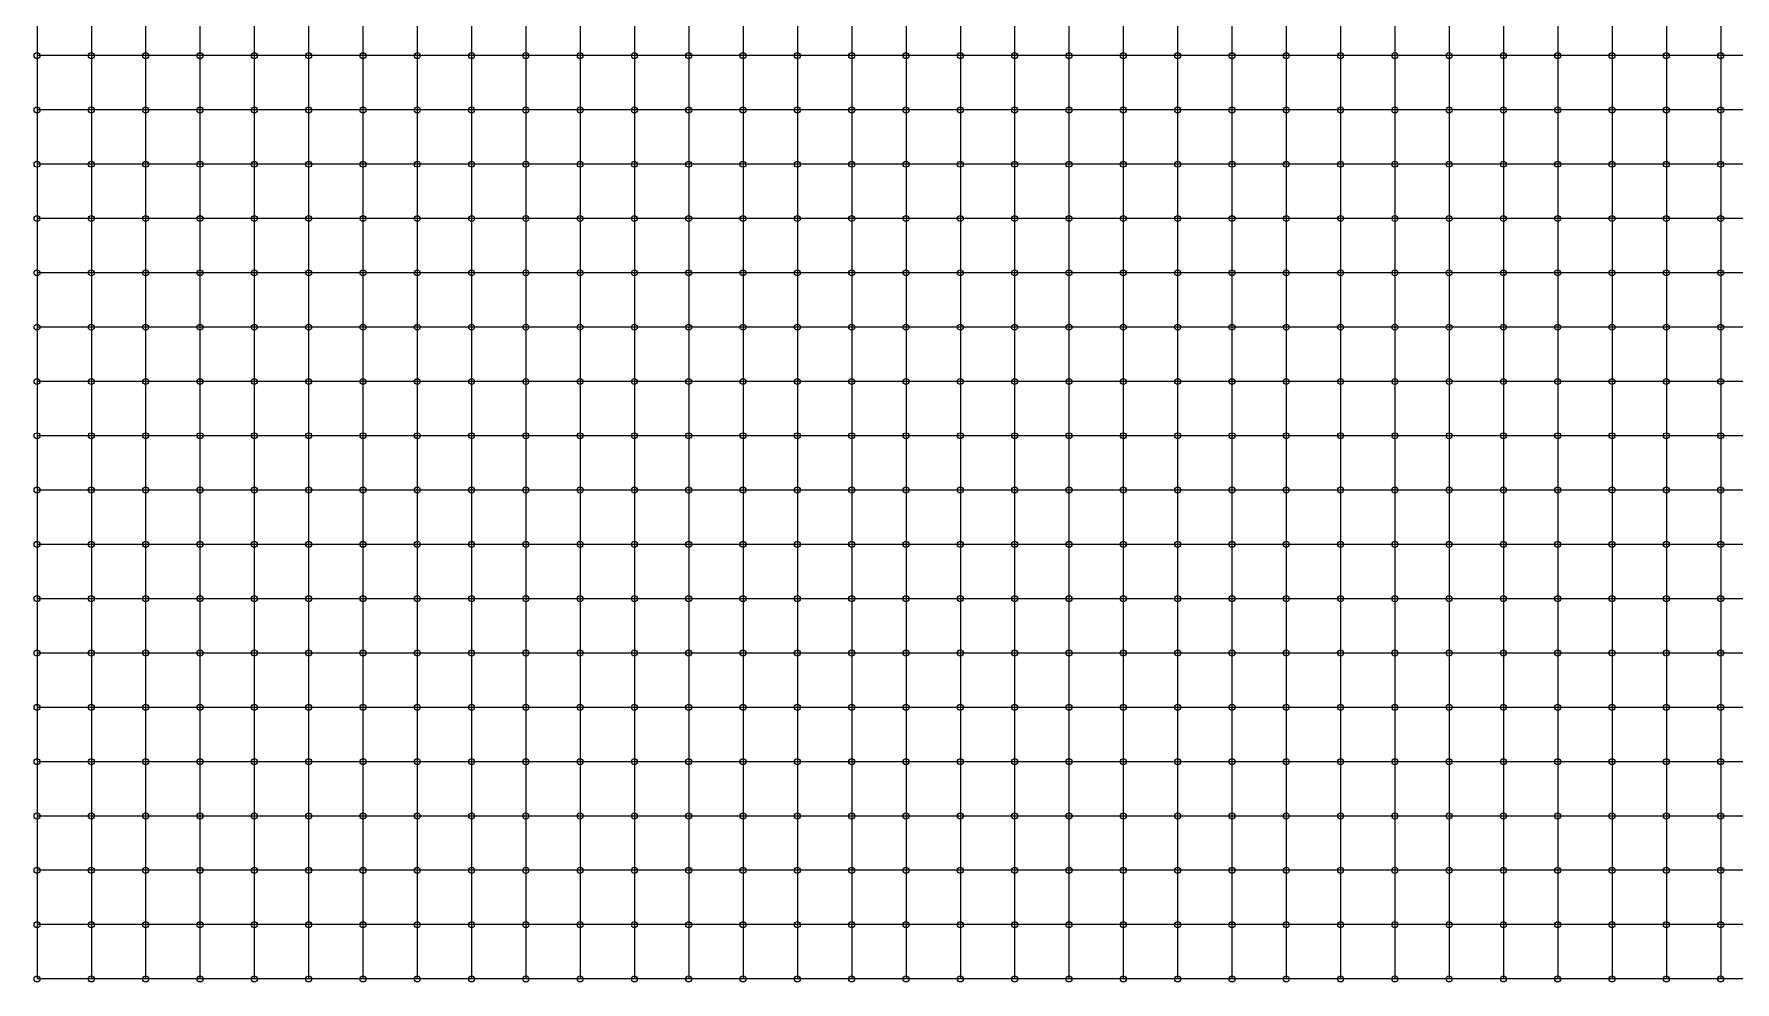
# Model space of a CAD drawing. Header units: inches. Extents: x 1102 to 3431, y 1202 to 3384.
# Drawn here: x 1102 to 2229, y 1202 to 1830 of the extents above; entities that cross this region are included whole.
import ezdxf

# ---------------------------------------------------------------- set-up
doc = ezdxf.new("R2010")
doc.units = ezdxf.units.IN
doc.header["$MEASUREMENT"] = 0
doc.layers.add('E-B-FURR', color=6, linetype='CONTINUOUS')

msp = doc.modelspace()

# ---------------------------------------------------------------- linework, layer by layer
at = {"layer": 'E-B-FURR', "color": 3}
for p, q in [((1104, 1852), (1104, 1816)), ((1140, 1852), (1140, 1816)), ((1176, 1852), (1176, 1816)), ((1212, 1852), (1212, 1816)), ((1248, 1852), (1248, 1816)), ((1284, 1852), (1284, 1816)), ((1320, 1852), (1320, 1816)), ((1356, 1852), (1356, 1816)), ((1392, 1852), (1392, 1816)), ((1428, 1852), (1428, 1816)), ((1464, 1852), (1464, 1816)), ((1500, 1852), (1500, 1816)), ((1536, 1852), (1536, 1816)), ((1572, 1852), (1572, 1816)), ((1608, 1852), (1608, 1816)), ((1644, 1852), (1644, 1816)), ((1680, 1852), (1680, 1816)), ((1716, 1852), (1716, 1816)), ((1752, 1852), (1752, 1816)), ((1788, 1852), (1788, 1816)), ((1824, 1852), (1824, 1816)), ((1860, 1852), (1860, 1816)), ((1896, 1852), (1896, 1816)), ((1932, 1852), (1932, 1816)), ((1968, 1852), (1968, 1816)), ((2004, 1852), (2004, 1816)), ((2040, 1852), (2040, 1816)), ((2076, 1852), (2076, 1816)), ((2112, 1852), (2112, 1816)), ((2148, 1852), (2148, 1816)), ((2184, 1852), (2184, 1816)), ((2220, 1852), (2220, 1816)), ((1104, 1816), (1104, 1780)), ((1140, 1816), (1140, 1780)), ((1176, 1816), (1176, 1780)), ((1212, 1816), (1212, 1780)), ((1248, 1816), (1248, 1780)), ((1284, 1816), (1284, 1780)), ((1320, 1816), (1320, 1780)), ((1356, 1816), (1356, 1780)), ((1392, 1816), (1392, 1780)), ((1428, 1816), (1428, 1780)), ((1464, 1816), (1464, 1780)), ((1500, 1816), (1500, 1780)), ((1536, 1816), (1536, 1780)), ((1572, 1816), (1572, 1780)), ((1608, 1816), (1608, 1780)), ((1644, 1816), (1644, 1780)), ((1680, 1816), (1680, 1780)), ((1716, 1816), (1716, 1780)), ((1752, 1816), (1752, 1780)), ((1788, 1816), (1788, 1780)), ((1824, 1816), (1824, 1780)), ((1860, 1816), (1860, 1780)), ((1896, 1816), (1896, 1780)), ((1932, 1816), (1932, 1780)), ((1968, 1816), (1968, 1780)), ((2004, 1816), (2004, 1780)), ((2040, 1816), (2040, 1780)), ((2076, 1816), (2076, 1780)), ((2112, 1816), (2112, 1780)), ((2148, 1816), (2148, 1780)), ((2184, 1816), (2184, 1780)), ((2220, 1816), (2220, 1780)), ((1104, 1780), (1104, 1744)), ((1140, 1780), (1140, 1744)), ((1176, 1780), (1176, 1744)), ((1212, 1780), (1212, 1744)), ((1248, 1780), (1248, 1744)), ((1284, 1780), (1284, 1744)), ((1320, 1780), (1320, 1744)), ((1356, 1780), (1356, 1744)), ((1392, 1780), (1392, 1744)), ((1428, 1780), (1428, 1744)), ((1464, 1780), (1464, 1744)), ((1500, 1780), (1500, 1744)), ((1536, 1780), (1536, 1744)), ((1572, 1780), (1572, 1744)), ((1608, 1780), (1608, 1744)), ((1644, 1780), (1644, 1744)), ((1680, 1780), (1680, 1744)), ((1716, 1780), (1716, 1744)), ((1752, 1780), (1752, 1744)), ((1788, 1780), (1788, 1744)), ((1824, 1780), (1824, 1744)), ((1860, 1780), (1860, 1744)), ((1896, 1780), (1896, 1744)), ((1932, 1780), (1932, 1744)), ((1968, 1780), (1968, 1744)), ((2004, 1780), (2004, 1744)), ((2040, 1780), (2040, 1744)), ((2076, 1780), (2076, 1744)), ((2112, 1780), (2112, 1744)), ((2148, 1780), (2148, 1744)), ((2184, 1780), (2184, 1744)), ((2220, 1780), (2220, 1744)), ((1104, 1744), (1104, 1708)), ((1140, 1744), (1140, 1708)), ((1176, 1744), (1176, 1708)), ((1212, 1744), (1212, 1708)), ((1248, 1744), (1248, 1708)), ((1284, 1744), (1284, 1708)), ((1320, 1744), (1320, 1708)), ((1356, 1744), (1356, 1708)), ((1392, 1744), (1392, 1708)), ((1428, 1744), (1428, 1708)), ((1464, 1744), (1464, 1708)), ((1500, 1744), (1500, 1708)), ((1536, 1744), (1536, 1708)), ((1572, 1744), (1572, 1708)), ((1608, 1744), (1608, 1708)), ((1644, 1744), (1644, 1708)), ((1680, 1744), (1680, 1708)), ((1716, 1744), (1716, 1708)), ((1752, 1744), (1752, 1708)), ((1788, 1744), (1788, 1708)), ((1824, 1744), (1824, 1708)), ((1860, 1744), (1860, 1708)), ((1896, 1744), (1896, 1708)), ((1932, 1744), (1932, 1708)), ((1968, 1744), (1968, 1708)), ((2004, 1744), (2004, 1708)), ((2040, 1744), (2040, 1708)), ((2076, 1744), (2076, 1708)), ((2112, 1744), (2112, 1708)), ((2148, 1744), (2148, 1708)), ((2184, 1744), (2184, 1708)), ((2220, 1744), (2220, 1708)), ((1104, 1708), (1104, 1672)), ((1140, 1708), (1140, 1672)), ((1176, 1708), (1176, 1672)), ((1212, 1708), (1212, 1672)), ((1248, 1708), (1248, 1672)), ((1284, 1708), (1284, 1672)), ((1320, 1708), (1320, 1672)), ((1356, 1708), (1356, 1672)), ((1392, 1708), (1392, 1672)), ((1428, 1708), (1428, 1672)), ((1464, 1708), (1464, 1672)), ((1500, 1708), (1500, 1672)), ((1536, 1708), (1536, 1672)), ((1572, 1708), (1572, 1672)), ((1608, 1708), (1608, 1672)), ((1644, 1708), (1644, 1672)), ((1680, 1708), (1680, 1672)), ((1716, 1708), (1716, 1672)), ((1752, 1708), (1752, 1672)), ((1788, 1708), (1788, 1672)), ((1824, 1708), (1824, 1672)), ((1860, 1708), (1860, 1672)), ((1896, 1708), (1896, 1672)), ((1932, 1708), (1932, 1672)), ((1968, 1708), (1968, 1672)), ((2004, 1708), (2004, 1672)), ((2040, 1708), (2040, 1672)), ((2076, 1708), (2076, 1672)), ((2112, 1708), (2112, 1672)), ((2148, 1708), (2148, 1672)), ((2184, 1708), (2184, 1672)), ((2220, 1708), (2220, 1672)), ((1104, 1672), (1104, 1636)), ((1140, 1672), (1140, 1636)), ((1176, 1672), (1176, 1636)), ((1212, 1672), (1212, 1636)), ((1248, 1672), (1248, 1636)), ((1284, 1672), (1284, 1636)), ((1320, 1672), (1320, 1636)), ((1356, 1672), (1356, 1636)), ((1392, 1672), (1392, 1636)), ((1428, 1672), (1428, 1636)), ((1464, 1672), (1464, 1636)), ((1500, 1672), (1500, 1636)), ((1536, 1672), (1536, 1636)), ((1572, 1672), (1572, 1636)), ((1608, 1672), (1608, 1636)), ((1644, 1672), (1644, 1636)), ((1680, 1672), (1680, 1636)), ((1716, 1672), (1716, 1636)), ((1752, 1672), (1752, 1636)), ((1788, 1672), (1788, 1636)), ((1824, 1672), (1824, 1636)), ((1860, 1672), (1860, 1636)), ((1896, 1672), (1896, 1636)), ((1932, 1672), (1932, 1636)), ((1968, 1672), (1968, 1636)), ((2004, 1672), (2004, 1636)), ((2040, 1672), (2040, 1636)), ((2076, 1672), (2076, 1636)), ((2112, 1672), (2112, 1636)), ((2148, 1672), (2148, 1636)), ((2184, 1672), (2184, 1636)), ((2220, 1672), (2220, 1636)), ((1104, 1636), (1104, 1600)), ((1140, 1636), (1140, 1600)), ((1176, 1636), (1176, 1600)), ((1212, 1636), (1212, 1600)), ((1248, 1636), (1248, 1600)), ((1284, 1636), (1284, 1600)), ((1320, 1636), (1320, 1600)), ((1356, 1636), (1356, 1600)), ((1392, 1636), (1392, 1600)), ((1428, 1636), (1428, 1600)), ((1464, 1636), (1464, 1600)), ((1500, 1636), (1500, 1600)), ((1536, 1636), (1536, 1600)), ((1572, 1636), (1572, 1600)), ((1608, 1636), (1608, 1600)), ((1644, 1636), (1644, 1600)), ((1680, 1636), (1680, 1600)), ((1716, 1636), (1716, 1600)), ((1752, 1636), (1752, 1600)), ((1788, 1636), (1788, 1600)), ((1824, 1636), (1824, 1600)), ((1860, 1636), (1860, 1600)), ((1896, 1636), (1896, 1600)), ((1932, 1636), (1932, 1600)), ((1968, 1636), (1968, 1600)), ((2004, 1636), (2004, 1600)), ((2040, 1636), (2040, 1600)), ((2076, 1636), (2076, 1600)), ((2112, 1636), (2112, 1600)), ((2148, 1636), (2148, 1600)), ((2184, 1636), (2184, 1600)), ((2220, 1636), (2220, 1600)), ((1104, 1600), (1104, 1564)), ((1140, 1600), (1140, 1564)), ((1176, 1600), (1176, 1564)), ((1212, 1600), (1212, 1564)), ((1248, 1600), (1248, 1564)), ((1284, 1600), (1284, 1564)), ((1320, 1600), (1320, 1564)), ((1356, 1600), (1356, 1564)), ((1392, 1600), (1392, 1564)), ((1428, 1600), (1428, 1564)), ((1464, 1600), (1464, 1564)), ((1500, 1600), (1500, 1564)), ((1536, 1600), (1536, 1564)), ((1572, 1600), (1572, 1564)), ((1608, 1600), (1608, 1564)), ((1644, 1600), (1644, 1564)), ((1680, 1600), (1680, 1564)), ((1716, 1600), (1716, 1564)), ((1752, 1600), (1752, 1564)), ((1788, 1600), (1788, 1564)), ((1824, 1600), (1824, 1564)), ((1860, 1600), (1860, 1564)), ((1896, 1600), (1896, 1564)), ((1932, 1600), (1932, 1564)), ((1968, 1600), (1968, 1564)), ((2004, 1600), (2004, 1564)), ((2040, 1600), (2040, 1564)), ((2076, 1600), (2076, 1564)), ((2112, 1600), (2112, 1564)), ((2148, 1600), (2148, 1564)), ((2184, 1600), (2184, 1564)), ((2220, 1600), (2220, 1564)), ((1104, 1564), (1104, 1528)), ((1140, 1564), (1140, 1528)), ((1176, 1564), (1176, 1528)), ((1212, 1564), (1212, 1528)), ((1248, 1564), (1248, 1528)), ((1284, 1564), (1284, 1528)), ((1320, 1564), (1320, 1528)), ((1356, 1564), (1356, 1528)), ((1392, 1564), (1392, 1528)), ((1428, 1564), (1428, 1528)), ((1464, 1564), (1464, 1528)), ((1500, 1564), (1500, 1528)), ((1536, 1564), (1536, 1528)), ((1572, 1564), (1572, 1528)), ((1608, 1564), (1608, 1528)), ((1644, 1564), (1644, 1528)), ((1680, 1564), (1680, 1528)), ((1716, 1564), (1716, 1528)), ((1752, 1564), (1752, 1528)), ((1788, 1564), (1788, 1528)), ((1824, 1564), (1824, 1528)), ((1860, 1564), (1860, 1528)), ((1896, 1564), (1896, 1528)), ((1932, 1564), (1932, 1528)), ((1968, 1564), (1968, 1528)), ((2004, 1564), (2004, 1528)), ((2040, 1564), (2040, 1528)), ((2076, 1564), (2076, 1528)), ((2112, 1564), (2112, 1528)), ((2148, 1564), (2148, 1528)), ((2184, 1564), (2184, 1528)), ((2220, 1564), (2220, 1528)), ((1104, 1528), (1104, 1492)), ((1140, 1528), (1140, 1492)), ((1176, 1528), (1176, 1492)), ((1212, 1528), (1212, 1492)), ((1248, 1528), (1248, 1492)), ((1284, 1528), (1284, 1492)), ((1320, 1528), (1320, 1492)), ((1356, 1528), (1356, 1492)), ((1392, 1528), (1392, 1492)), ((1428, 1528), (1428, 1492)), ((1464, 1528), (1464, 1492)), ((1500, 1528), (1500, 1492)), ((1536, 1528), (1536, 1492)), ((1572, 1528), (1572, 1492)), ((1608, 1528), (1608, 1492)), ((1644, 1528), (1644, 1492)), ((1680, 1528), (1680, 1492)), ((1716, 1528), (1716, 1492)), ((1752, 1528), (1752, 1492)), ((1788, 1528), (1788, 1492)), ((1824, 1528), (1824, 1492)), ((1860, 1528), (1860, 1492)), ((1896, 1528), (1896, 1492)), ((1932, 1528), (1932, 1492)), ((1968, 1528), (1968, 1492)), ((2004, 1528), (2004, 1492)), ((2040, 1528), (2040, 1492)), ((2076, 1528), (2076, 1492)), ((2112, 1528), (2112, 1492)), ((2148, 1528), (2148, 1492)), ((2184, 1528), (2184, 1492)), ((2220, 1528), (2220, 1492)), ((1104, 1492), (1104, 1456)), ((1140, 1492), (1140, 1456)), ((1176, 1492), (1176, 1456)), ((1212, 1492), (1212, 1456)), ((1248, 1492), (1248, 1456)), ((1284, 1492), (1284, 1456)), ((1320, 1492), (1320, 1456)), ((1356, 1492), (1356, 1456)), ((1392, 1492), (1392, 1456)), ((1428, 1492), (1428, 1456)), ((1464, 1492), (1464, 1456)), ((1500, 1492), (1500, 1456)), ((1536, 1492), (1536, 1456)), ((1572, 1492), (1572, 1456)), ((1608, 1492), (1608, 1456)), ((1644, 1492), (1644, 1456)), ((1680, 1492), (1680, 1456)), ((1716, 1492), (1716, 1456)), ((1752, 1492), (1752, 1456)), ((1788, 1492), (1788, 1456)), ((1824, 1492), (1824, 1456)), ((1860, 1492), (1860, 1456)), ((1896, 1492), (1896, 1456)), ((1932, 1492), (1932, 1456)), ((1968, 1492), (1968, 1456)), ((2004, 1492), (2004, 1456)), ((2040, 1492), (2040, 1456)), ((2076, 1492), (2076, 1456)), ((2112, 1492), (2112, 1456)), ((2148, 1492), (2148, 1456)), ((2184, 1492), (2184, 1456)), ((2220, 1492), (2220, 1456)), ((1104, 1456), (1104, 1420)), ((1140, 1456), (1140, 1420)), ((1176, 1456), (1176, 1420)), ((1212, 1456), (1212, 1420)), ((1248, 1456), (1248, 1420)), ((1284, 1456), (1284, 1420)), ((1320, 1456), (1320, 1420)), ((1356, 1456), (1356, 1420)), ((1392, 1456), (1392, 1420)), ((1428, 1456), (1428, 1420)), ((1464, 1456), (1464, 1420)), ((1500, 1456), (1500, 1420)), ((1536, 1456), (1536, 1420)), ((1572, 1456), (1572, 1420)), ((1608, 1456), (1608, 1420)), ((1644, 1456), (1644, 1420)), ((1680, 1456), (1680, 1420)), ((1716, 1456), (1716, 1420)), ((1752, 1456), (1752, 1420)), ((1788, 1456), (1788, 1420)), ((1824, 1456), (1824, 1420)), ((1860, 1456), (1860, 1420)), ((1896, 1456), (1896, 1420)), ((1932, 1456), (1932, 1420)), ((1968, 1456), (1968, 1420)), ((2004, 1456), (2004, 1420)), ((2040, 1456), (2040, 1420)), ((2076, 1456), (2076, 1420)), ((2112, 1456), (2112, 1420)), ((2148, 1456), (2148, 1420)), ((2184, 1456), (2184, 1420)), ((2220, 1456), (2220, 1420)), ((1104, 1420), (1104, 1384)), ((1140, 1420), (1140, 1384)), ((1176, 1420), (1176, 1384)), ((1212, 1420), (1212, 1384)), ((1248, 1420), (1248, 1384)), ((1284, 1420), (1284, 1384)), ((1320, 1420), (1320, 1384)), ((1356, 1420), (1356, 1384)), ((1392, 1420), (1392, 1384)), ((1428, 1420), (1428, 1384)), ((1464, 1420), (1464, 1384)), ((1500, 1420), (1500, 1384)), ((1536, 1420), (1536, 1384)), ((1572, 1420), (1572, 1384)), ((1608, 1420), (1608, 1384)), ((1644, 1420), (1644, 1384)), ((1680, 1420), (1680, 1384)), ((1716, 1420), (1716, 1384)), ((1752, 1420), (1752, 1384)), ((1788, 1420), (1788, 1384)), ((1824, 1420), (1824, 1384)), ((1860, 1420), (1860, 1384)), ((1896, 1420), (1896, 1384)), ((1932, 1420), (1932, 1384)), ((1968, 1420), (1968, 1384)), ((2004, 1420), (2004, 1384)), ((2040, 1420), (2040, 1384)), ((2076, 1420), (2076, 1384)), ((2112, 1420), (2112, 1384)), ((2148, 1420), (2148, 1384)), ((2184, 1420), (2184, 1384)), ((2220, 1420), (2220, 1384)), ((1104, 1384), (1104, 1348)), ((1140, 1384), (1140, 1348)), ((1176, 1384), (1176, 1348)), ((1212, 1384), (1212, 1348)), ((1248, 1384), (1248, 1348)), ((1284, 1384), (1284, 1348)), ((1320, 1384), (1320, 1348)), ((1356, 1384), (1356, 1348)), ((1392, 1384), (1392, 1348)), ((1428, 1384), (1428, 1348)), ((1464, 1384), (1464, 1348)), ((1500, 1384), (1500, 1348)), ((1536, 1384), (1536, 1348)), ((1572, 1384), (1572, 1348)), ((1608, 1384), (1608, 1348)), ((1644, 1384), (1644, 1348)), ((1680, 1384), (1680, 1348)), ((1716, 1384), (1716, 1348)), ((1752, 1384), (1752, 1348)), ((1788, 1384), (1788, 1348)), ((1824, 1384), (1824, 1348)), ((1860, 1384), (1860, 1348)), ((1896, 1384), (1896, 1348)), ((1932, 1384), (1932, 1348)), ((1968, 1384), (1968, 1348)), ((2004, 1384), (2004, 1348)), ((2040, 1384), (2040, 1348)), ((2076, 1384), (2076, 1348)), ((2112, 1384), (2112, 1348)), ((2148, 1384), (2148, 1348)), ((2184, 1384), (2184, 1348)), ((2220, 1384), (2220, 1348)), ((1104, 1348), (1104, 1312)), ((1140, 1348), (1140, 1312)), ((1176, 1348), (1176, 1312)), ((1212, 1348), (1212, 1312)), ((1248, 1348), (1248, 1312)), ((1284, 1348), (1284, 1312)), ((1320, 1348), (1320, 1312)), ((1356, 1348), (1356, 1312)), ((1392, 1348), (1392, 1312)), ((1428, 1348), (1428, 1312)), ((1464, 1348), (1464, 1312)), ((1500, 1348), (1500, 1312)), ((1536, 1348), (1536, 1312)), ((1572, 1348), (1572, 1312)), ((1608, 1348), (1608, 1312)), ((1644, 1348), (1644, 1312)), ((1680, 1348), (1680, 1312)), ((1716, 1348), (1716, 1312)), ((1752, 1348), (1752, 1312)), ((1788, 1348), (1788, 1312)), ((1824, 1348), (1824, 1312)), ((1860, 1348), (1860, 1312)), ((1896, 1348), (1896, 1312)), ((1932, 1348), (1932, 1312)), ((1968, 1348), (1968, 1312)), ((2004, 1348), (2004, 1312)), ((2040, 1348), (2040, 1312)), ((2076, 1348), (2076, 1312)), ((2112, 1348), (2112, 1312)), ((2148, 1348), (2148, 1312)), ((2184, 1348), (2184, 1312)), ((2220, 1348), (2220, 1312)), ((1104, 1312), (1104, 1276)), ((1140, 1312), (1140, 1276)), ((1176, 1312), (1176, 1276)), ((1212, 1312), (1212, 1276)), ((1248, 1312), (1248, 1276)), ((1284, 1312), (1284, 1276)), ((1320, 1312), (1320, 1276)), ((1356, 1312), (1356, 1276)), ((1392, 1312), (1392, 1276)), ((1428, 1312), (1428, 1276)), ((1464, 1312), (1464, 1276)), ((1500, 1312), (1500, 1276)), ((1536, 1312), (1536, 1276)), ((1572, 1312), (1572, 1276)), ((1608, 1312), (1608, 1276)), ((1644, 1312), (1644, 1276)), ((1680, 1312), (1680, 1276)), ((1716, 1312), (1716, 1276)), ((1752, 1312), (1752, 1276)), ((1788, 1312), (1788, 1276)), ((1824, 1312), (1824, 1276)), ((1860, 1312), (1860, 1276)), ((1896, 1312), (1896, 1276)), ((1932, 1312), (1932, 1276)), ((1968, 1312), (1968, 1276)), ((2004, 1312), (2004, 1276)), ((2040, 1312), (2040, 1276)), ((2076, 1312), (2076, 1276)), ((2112, 1312), (2112, 1276)), ((2148, 1312), (2148, 1276)), ((2184, 1312), (2184, 1276)), ((2220, 1312), (2220, 1276)), ((1104, 1276), (1104, 1240)), ((1140, 1276), (1140, 1240)), ((1176, 1276), (1176, 1240)), ((1212, 1276), (1212, 1240)), ((1248, 1276), (1248, 1240)), ((1284, 1276), (1284, 1240)), ((1320, 1276), (1320, 1240)), ((1356, 1276), (1356, 1240)), ((1392, 1276), (1392, 1240)), ((1428, 1276), (1428, 1240)), ((1464, 1276), (1464, 1240)), ((1500, 1276), (1500, 1240)), ((1536, 1276), (1536, 1240)), ((1572, 1276), (1572, 1240)), ((1608, 1276), (1608, 1240)), ((1644, 1276), (1644, 1240)), ((1680, 1276), (1680, 1240)), ((1716, 1276), (1716, 1240)), ((1752, 1276), (1752, 1240)), ((1788, 1276), (1788, 1240)), ((1824, 1276), (1824, 1240)), ((1860, 1276), (1860, 1240)), ((1896, 1276), (1896, 1240)), ((1932, 1276), (1932, 1240)), ((1968, 1276), (1968, 1240)), ((2004, 1276), (2004, 1240)), ((2040, 1276), (2040, 1240)), ((2076, 1276), (2076, 1240)), ((2112, 1276), (2112, 1240)), ((2148, 1276), (2148, 1240)), ((2184, 1276), (2184, 1240)), ((2220, 1276), (2220, 1240)), ((1104, 1240), (1104, 1204)), ((1140, 1240), (1140, 1204)), ((1176, 1240), (1176, 1204)), ((1212, 1240), (1212, 1204)), ((1248, 1240), (1248, 1204)), ((1284, 1240), (1284, 1204)), ((1320, 1240), (1320, 1204)), ((1356, 1240), (1356, 1204)), ((1392, 1240), (1392, 1204)), ((1428, 1240), (1428, 1204)), ((1464, 1240), (1464, 1204)), ((1500, 1240), (1500, 1204)), ((1536, 1240), (1536, 1204)), ((1572, 1240), (1572, 1204)), ((1608, 1240), (1608, 1204)), ((1644, 1240), (1644, 1204)), ((1680, 1240), (1680, 1204)), ((1716, 1240), (1716, 1204)), ((1752, 1240), (1752, 1204)), ((1788, 1240), (1788, 1204)), ((1824, 1240), (1824, 1204)), ((1860, 1240), (1860, 1204)), ((1896, 1240), (1896, 1204)), ((1932, 1240), (1932, 1204)), ((1968, 1240), (1968, 1204)), ((2004, 1240), (2004, 1204)), ((2040, 1240), (2040, 1204)), ((2076, 1240), (2076, 1204)), ((2112, 1240), (2112, 1204)), ((2148, 1240), (2148, 1204)), ((2184, 1240), (2184, 1204)), ((2220, 1240), (2220, 1204))]:
    msp.add_line(p, q, dxfattribs=at)
at = {"layer": 'E-B-FURR'}
for p, q in [((1140, 1816), (1104, 1816)), ((1176, 1816), (1140, 1816)), ((1212, 1816), (1176, 1816)), ((1248, 1816), (1212, 1816)), ((1284, 1816), (1248, 1816)), ((1320, 1816), (1284, 1816)), ((1356, 1816), (1320, 1816)), ((1392, 1816), (1356, 1816)), ((1428, 1816), (1392, 1816)), ((1464, 1816), (1428, 1816)), ((1500, 1816), (1464, 1816)), ((1536, 1816), (1500, 1816)), ((1572, 1816), (1536, 1816)), ((1608, 1816), (1572, 1816)), ((1644, 1816), (1608, 1816)), ((1680, 1816), (1644, 1816)), ((1716, 1816), (1680, 1816)), ((1752, 1816), (1716, 1816)), ((1788, 1816), (1752, 1816)), ((1824, 1816), (1788, 1816)), ((1860, 1816), (1824, 1816)), ((1896, 1816), (1860, 1816)), ((1932, 1816), (1896, 1816)), ((1968, 1816), (1932, 1816)), ((2004, 1816), (1968, 1816)), ((2040, 1816), (2004, 1816)), ((2076, 1816), (2040, 1816)), ((2112, 1816), (2076, 1816)), ((2148, 1816), (2112, 1816)), ((2184, 1816), (2148, 1816)), ((2220, 1816), (2184, 1816)), ((2256, 1816), (2220, 1816)), ((1140, 1780), (1104, 1780)), ((1176, 1780), (1140, 1780)), ((1212, 1780), (1176, 1780)), ((1248, 1780), (1212, 1780)), ((1284, 1780), (1248, 1780)), ((1320, 1780), (1284, 1780)), ((1356, 1780), (1320, 1780)), ((1392, 1780), (1356, 1780)), ((1428, 1780), (1392, 1780)), ((1464, 1780), (1428, 1780)), ((1500, 1780), (1464, 1780)), ((1536, 1780), (1500, 1780)), ((1572, 1780), (1536, 1780)), ((1608, 1780), (1572, 1780)), ((1644, 1780), (1608, 1780)), ((1680, 1780), (1644, 1780)), ((1716, 1780), (1680, 1780)), ((1752, 1780), (1716, 1780)), ((1788, 1780), (1752, 1780)), ((1824, 1780), (1788, 1780)), ((1860, 1780), (1824, 1780)), ((1896, 1780), (1860, 1780)), ((1932, 1780), (1896, 1780)), ((1968, 1780), (1932, 1780)), ((2004, 1780), (1968, 1780)), ((2040, 1780), (2004, 1780)), ((2076, 1780), (2040, 1780)), ((2112, 1780), (2076, 1780)), ((2148, 1780), (2112, 1780)), ((2184, 1780), (2148, 1780)), ((2220, 1780), (2184, 1780)), ((2256, 1780), (2220, 1780)), ((1140, 1744), (1104, 1744)), ((1176, 1744), (1140, 1744)), ((1212, 1744), (1176, 1744)), ((1248, 1744), (1212, 1744)), ((1284, 1744), (1248, 1744)), ((1320, 1744), (1284, 1744)), ((1356, 1744), (1320, 1744)), ((1392, 1744), (1356, 1744)), ((1428, 1744), (1392, 1744)), ((1464, 1744), (1428, 1744)), ((1500, 1744), (1464, 1744)), ((1536, 1744), (1500, 1744)), ((1572, 1744), (1536, 1744)), ((1608, 1744), (1572, 1744)), ((1644, 1744), (1608, 1744)), ((1680, 1744), (1644, 1744)), ((1716, 1744), (1680, 1744)), ((1752, 1744), (1716, 1744)), ((1788, 1744), (1752, 1744)), ((1824, 1744), (1788, 1744)), ((1860, 1744), (1824, 1744)), ((1896, 1744), (1860, 1744)), ((1932, 1744), (1896, 1744)), ((1968, 1744), (1932, 1744)), ((2004, 1744), (1968, 1744)), ((2040, 1744), (2004, 1744)), ((2076, 1744), (2040, 1744)), ((2112, 1744), (2076, 1744)), ((2148, 1744), (2112, 1744)), ((2184, 1744), (2148, 1744)), ((2220, 1744), (2184, 1744)), ((2256, 1744), (2220, 1744)), ((1140, 1708), (1104, 1708)), ((1176, 1708), (1140, 1708)), ((1212, 1708), (1176, 1708)), ((1248, 1708), (1212, 1708)), ((1284, 1708), (1248, 1708)), ((1320, 1708), (1284, 1708)), ((1356, 1708), (1320, 1708)), ((1392, 1708), (1356, 1708)), ((1428, 1708), (1392, 1708)), ((1464, 1708), (1428, 1708)), ((1500, 1708), (1464, 1708)), ((1536, 1708), (1500, 1708)), ((1572, 1708), (1536, 1708)), ((1608, 1708), (1572, 1708)), ((1644, 1708), (1608, 1708)), ((1680, 1708), (1644, 1708)), ((1716, 1708), (1680, 1708)), ((1752, 1708), (1716, 1708)), ((1788, 1708), (1752, 1708)), ((1824, 1708), (1788, 1708)), ((1860, 1708), (1824, 1708)), ((1896, 1708), (1860, 1708)), ((1932, 1708), (1896, 1708)), ((1968, 1708), (1932, 1708)), ((2004, 1708), (1968, 1708)), ((2040, 1708), (2004, 1708)), ((2076, 1708), (2040, 1708)), ((2112, 1708), (2076, 1708)), ((2148, 1708), (2112, 1708)), ((2184, 1708), (2148, 1708)), ((2220, 1708), (2184, 1708)), ((2256, 1708), (2220, 1708)), ((1140, 1672), (1104, 1672)), ((1176, 1672), (1140, 1672)), ((1212, 1672), (1176, 1672)), ((1248, 1672), (1212, 1672)), ((1284, 1672), (1248, 1672)), ((1320, 1672), (1284, 1672)), ((1356, 1672), (1320, 1672)), ((1392, 1672), (1356, 1672)), ((1428, 1672), (1392, 1672)), ((1464, 1672), (1428, 1672)), ((1500, 1672), (1464, 1672)), ((1536, 1672), (1500, 1672)), ((1572, 1672), (1536, 1672)), ((1608, 1672), (1572, 1672)), ((1644, 1672), (1608, 1672)), ((1680, 1672), (1644, 1672)), ((1716, 1672), (1680, 1672)), ((1752, 1672), (1716, 1672)), ((1788, 1672), (1752, 1672)), ((1824, 1672), (1788, 1672)), ((1860, 1672), (1824, 1672)), ((1896, 1672), (1860, 1672)), ((1932, 1672), (1896, 1672)), ((1968, 1672), (1932, 1672)), ((2004, 1672), (1968, 1672)), ((2040, 1672), (2004, 1672)), ((2076, 1672), (2040, 1672)), ((2112, 1672), (2076, 1672)), ((2148, 1672), (2112, 1672)), ((2184, 1672), (2148, 1672)), ((2220, 1672), (2184, 1672)), ((2256, 1672), (2220, 1672)), ((1140, 1636), (1104, 1636)), ((1176, 1636), (1140, 1636)), ((1212, 1636), (1176, 1636)), ((1248, 1636), (1212, 1636)), ((1284, 1636), (1248, 1636)), ((1320, 1636), (1284, 1636)), ((1356, 1636), (1320, 1636)), ((1392, 1636), (1356, 1636)), ((1428, 1636), (1392, 1636)), ((1464, 1636), (1428, 1636)), ((1500, 1636), (1464, 1636)), ((1536, 1636), (1500, 1636)), ((1572, 1636), (1536, 1636)), ((1608, 1636), (1572, 1636)), ((1644, 1636), (1608, 1636)), ((1680, 1636), (1644, 1636)), ((1716, 1636), (1680, 1636)), ((1752, 1636), (1716, 1636)), ((1788, 1636), (1752, 1636)), ((1824, 1636), (1788, 1636)), ((1860, 1636), (1824, 1636)), ((1896, 1636), (1860, 1636)), ((1932, 1636), (1896, 1636)), ((1968, 1636), (1932, 1636)), ((2004, 1636), (1968, 1636)), ((2040, 1636), (2004, 1636)), ((2076, 1636), (2040, 1636)), ((2112, 1636), (2076, 1636)), ((2148, 1636), (2112, 1636)), ((2184, 1636), (2148, 1636)), ((2220, 1636), (2184, 1636)), ((2256, 1636), (2220, 1636)), ((1140, 1600), (1104, 1600)), ((1176, 1600), (1140, 1600)), ((1212, 1600), (1176, 1600)), ((1248, 1600), (1212, 1600)), ((1284, 1600), (1248, 1600)), ((1320, 1600), (1284, 1600)), ((1356, 1600), (1320, 1600)), ((1392, 1600), (1356, 1600)), ((1428, 1600), (1392, 1600)), ((1464, 1600), (1428, 1600)), ((1500, 1600), (1464, 1600)), ((1536, 1600), (1500, 1600)), ((1572, 1600), (1536, 1600)), ((1608, 1600), (1572, 1600)), ((1644, 1600), (1608, 1600)), ((1680, 1600), (1644, 1600)), ((1716, 1600), (1680, 1600)), ((1752, 1600), (1716, 1600)), ((1788, 1600), (1752, 1600)), ((1824, 1600), (1788, 1600)), ((1860, 1600), (1824, 1600)), ((1896, 1600), (1860, 1600)), ((1932, 1600), (1896, 1600)), ((1968, 1600), (1932, 1600)), ((2004, 1600), (1968, 1600)), ((2040, 1600), (2004, 1600)), ((2076, 1600), (2040, 1600)), ((2112, 1600), (2076, 1600)), ((2148, 1600), (2112, 1600)), ((2184, 1600), (2148, 1600)), ((2220, 1600), (2184, 1600)), ((2256, 1600), (2220, 1600)), ((1140, 1564), (1104, 1564)), ((1176, 1564), (1140, 1564)), ((1212, 1564), (1176, 1564)), ((1248, 1564), (1212, 1564)), ((1284, 1564), (1248, 1564)), ((1320, 1564), (1284, 1564)), ((1356, 1564), (1320, 1564)), ((1392, 1564), (1356, 1564)), ((1428, 1564), (1392, 1564)), ((1464, 1564), (1428, 1564)), ((1500, 1564), (1464, 1564)), ((1536, 1564), (1500, 1564)), ((1572, 1564), (1536, 1564)), ((1608, 1564), (1572, 1564)), ((1644, 1564), (1608, 1564)), ((1680, 1564), (1644, 1564)), ((1716, 1564), (1680, 1564)), ((1752, 1564), (1716, 1564)), ((1788, 1564), (1752, 1564)), ((1824, 1564), (1788, 1564)), ((1860, 1564), (1824, 1564)), ((1896, 1564), (1860, 1564)), ((1932, 1564), (1896, 1564)), ((1968, 1564), (1932, 1564)), ((2004, 1564), (1968, 1564)), ((2040, 1564), (2004, 1564)), ((2076, 1564), (2040, 1564)), ((2112, 1564), (2076, 1564)), ((2148, 1564), (2112, 1564)), ((2184, 1564), (2148, 1564)), ((2220, 1564), (2184, 1564)), ((2256, 1564), (2220, 1564)), ((1140, 1528), (1104, 1528)), ((1176, 1528), (1140, 1528)), ((1212, 1528), (1176, 1528)), ((1248, 1528), (1212, 1528)), ((1284, 1528), (1248, 1528)), ((1320, 1528), (1284, 1528)), ((1356, 1528), (1320, 1528)), ((1392, 1528), (1356, 1528)), ((1428, 1528), (1392, 1528)), ((1464, 1528), (1428, 1528)), ((1500, 1528), (1464, 1528)), ((1536, 1528), (1500, 1528)), ((1572, 1528), (1536, 1528)), ((1608, 1528), (1572, 1528)), ((1644, 1528), (1608, 1528)), ((1680, 1528), (1644, 1528)), ((1716, 1528), (1680, 1528)), ((1752, 1528), (1716, 1528)), ((1788, 1528), (1752, 1528)), ((1824, 1528), (1788, 1528)), ((1860, 1528), (1824, 1528)), ((1896, 1528), (1860, 1528)), ((1932, 1528), (1896, 1528)), ((1968, 1528), (1932, 1528)), ((2004, 1528), (1968, 1528)), ((2040, 1528), (2004, 1528)), ((2076, 1528), (2040, 1528)), ((2112, 1528), (2076, 1528)), ((2148, 1528), (2112, 1528)), ((2184, 1528), (2148, 1528)), ((2220, 1528), (2184, 1528)), ((2256, 1528), (2220, 1528)), ((1140, 1492), (1104, 1492)), ((1176, 1492), (1140, 1492)), ((1212, 1492), (1176, 1492)), ((1248, 1492), (1212, 1492)), ((1284, 1492), (1248, 1492)), ((1320, 1492), (1284, 1492)), ((1356, 1492), (1320, 1492)), ((1392, 1492), (1356, 1492)), ((1428, 1492), (1392, 1492)), ((1464, 1492), (1428, 1492)), ((1500, 1492), (1464, 1492)), ((1536, 1492), (1500, 1492)), ((1572, 1492), (1536, 1492)), ((1608, 1492), (1572, 1492)), ((1644, 1492), (1608, 1492)), ((1680, 1492), (1644, 1492)), ((1716, 1492), (1680, 1492)), ((1752, 1492), (1716, 1492)), ((1788, 1492), (1752, 1492)), ((1824, 1492), (1788, 1492)), ((1860, 1492), (1824, 1492)), ((1896, 1492), (1860, 1492)), ((1932, 1492), (1896, 1492)), ((1968, 1492), (1932, 1492)), ((2004, 1492), (1968, 1492)), ((2040, 1492), (2004, 1492)), ((2076, 1492), (2040, 1492)), ((2112, 1492), (2076, 1492)), ((2148, 1492), (2112, 1492)), ((2184, 1492), (2148, 1492)), ((2220, 1492), (2184, 1492)), ((2256, 1492), (2220, 1492)), ((1140, 1456), (1104, 1456)), ((1176, 1456), (1140, 1456)), ((1212, 1456), (1176, 1456)), ((1248, 1456), (1212, 1456)), ((1284, 1456), (1248, 1456)), ((1320, 1456), (1284, 1456)), ((1356, 1456), (1320, 1456)), ((1392, 1456), (1356, 1456)), ((1428, 1456), (1392, 1456)), ((1464, 1456), (1428, 1456)), ((1500, 1456), (1464, 1456)), ((1536, 1456), (1500, 1456)), ((1572, 1456), (1536, 1456)), ((1608, 1456), (1572, 1456)), ((1644, 1456), (1608, 1456)), ((1680, 1456), (1644, 1456)), ((1716, 1456), (1680, 1456)), ((1752, 1456), (1716, 1456)), ((1788, 1456), (1752, 1456)), ((1824, 1456), (1788, 1456)), ((1860, 1456), (1824, 1456)), ((1896, 1456), (1860, 1456)), ((1932, 1456), (1896, 1456)), ((1968, 1456), (1932, 1456)), ((2004, 1456), (1968, 1456)), ((2040, 1456), (2004, 1456)), ((2076, 1456), (2040, 1456)), ((2112, 1456), (2076, 1456)), ((2148, 1456), (2112, 1456)), ((2184, 1456), (2148, 1456)), ((2220, 1456), (2184, 1456)), ((2256, 1456), (2220, 1456)), ((1140, 1420), (1104, 1420)), ((1176, 1420), (1140, 1420)), ((1212, 1420), (1176, 1420)), ((1248, 1420), (1212, 1420)), ((1284, 1420), (1248, 1420)), ((1320, 1420), (1284, 1420)), ((1356, 1420), (1320, 1420)), ((1392, 1420), (1356, 1420)), ((1428, 1420), (1392, 1420)), ((1464, 1420), (1428, 1420)), ((1500, 1420), (1464, 1420)), ((1536, 1420), (1500, 1420)), ((1572, 1420), (1536, 1420)), ((1608, 1420), (1572, 1420)), ((1644, 1420), (1608, 1420)), ((1680, 1420), (1644, 1420)), ((1716, 1420), (1680, 1420)), ((1752, 1420), (1716, 1420)), ((1788, 1420), (1752, 1420)), ((1824, 1420), (1788, 1420)), ((1860, 1420), (1824, 1420)), ((1896, 1420), (1860, 1420)), ((1932, 1420), (1896, 1420)), ((1968, 1420), (1932, 1420)), ((2004, 1420), (1968, 1420)), ((2040, 1420), (2004, 1420)), ((2076, 1420), (2040, 1420)), ((2112, 1420), (2076, 1420)), ((2148, 1420), (2112, 1420)), ((2184, 1420), (2148, 1420)), ((2220, 1420), (2184, 1420)), ((2256, 1420), (2220, 1420)), ((1140, 1384), (1104, 1384)), ((1176, 1384), (1140, 1384)), ((1212, 1384), (1176, 1384)), ((1248, 1384), (1212, 1384)), ((1284, 1384), (1248, 1384)), ((1320, 1384), (1284, 1384)), ((1356, 1384), (1320, 1384)), ((1392, 1384), (1356, 1384)), ((1428, 1384), (1392, 1384)), ((1464, 1384), (1428, 1384)), ((1500, 1384), (1464, 1384)), ((1536, 1384), (1500, 1384)), ((1572, 1384), (1536, 1384)), ((1608, 1384), (1572, 1384)), ((1644, 1384), (1608, 1384)), ((1680, 1384), (1644, 1384)), ((1716, 1384), (1680, 1384)), ((1752, 1384), (1716, 1384)), ((1788, 1384), (1752, 1384)), ((1824, 1384), (1788, 1384)), ((1860, 1384), (1824, 1384)), ((1896, 1384), (1860, 1384)), ((1932, 1384), (1896, 1384)), ((1968, 1384), (1932, 1384)), ((2004, 1384), (1968, 1384)), ((2040, 1384), (2004, 1384)), ((2076, 1384), (2040, 1384)), ((2112, 1384), (2076, 1384)), ((2148, 1384), (2112, 1384)), ((2184, 1384), (2148, 1384)), ((2220, 1384), (2184, 1384)), ((2256, 1384), (2220, 1384)), ((1140, 1348), (1104, 1348)), ((1176, 1348), (1140, 1348)), ((1212, 1348), (1176, 1348)), ((1248, 1348), (1212, 1348)), ((1284, 1348), (1248, 1348)), ((1320, 1348), (1284, 1348)), ((1356, 1348), (1320, 1348)), ((1392, 1348), (1356, 1348)), ((1428, 1348), (1392, 1348)), ((1464, 1348), (1428, 1348)), ((1500, 1348), (1464, 1348)), ((1536, 1348), (1500, 1348)), ((1572, 1348), (1536, 1348)), ((1608, 1348), (1572, 1348)), ((1644, 1348), (1608, 1348)), ((1680, 1348), (1644, 1348)), ((1716, 1348), (1680, 1348)), ((1752, 1348), (1716, 1348)), ((1788, 1348), (1752, 1348)), ((1824, 1348), (1788, 1348)), ((1860, 1348), (1824, 1348)), ((1896, 1348), (1860, 1348)), ((1932, 1348), (1896, 1348)), ((1968, 1348), (1932, 1348)), ((2004, 1348), (1968, 1348)), ((2040, 1348), (2004, 1348)), ((2076, 1348), (2040, 1348)), ((2112, 1348), (2076, 1348)), ((2148, 1348), (2112, 1348)), ((2184, 1348), (2148, 1348)), ((2220, 1348), (2184, 1348)), ((2256, 1348), (2220, 1348)), ((1140, 1312), (1104, 1312)), ((1176, 1312), (1140, 1312)), ((1212, 1312), (1176, 1312)), ((1248, 1312), (1212, 1312)), ((1284, 1312), (1248, 1312)), ((1320, 1312), (1284, 1312)), ((1356, 1312), (1320, 1312)), ((1392, 1312), (1356, 1312)), ((1428, 1312), (1392, 1312)), ((1464, 1312), (1428, 1312)), ((1500, 1312), (1464, 1312)), ((1536, 1312), (1500, 1312)), ((1572, 1312), (1536, 1312)), ((1608, 1312), (1572, 1312)), ((1644, 1312), (1608, 1312)), ((1680, 1312), (1644, 1312)), ((1716, 1312), (1680, 1312)), ((1752, 1312), (1716, 1312)), ((1788, 1312), (1752, 1312)), ((1824, 1312), (1788, 1312)), ((1860, 1312), (1824, 1312)), ((1896, 1312), (1860, 1312)), ((1932, 1312), (1896, 1312)), ((1968, 1312), (1932, 1312)), ((2004, 1312), (1968, 1312)), ((2040, 1312), (2004, 1312)), ((2076, 1312), (2040, 1312)), ((2112, 1312), (2076, 1312)), ((2148, 1312), (2112, 1312)), ((2184, 1312), (2148, 1312)), ((2220, 1312), (2184, 1312)), ((2256, 1312), (2220, 1312)), ((1140, 1276), (1104, 1276)), ((1176, 1276), (1140, 1276)), ((1212, 1276), (1176, 1276)), ((1248, 1276), (1212, 1276)), ((1284, 1276), (1248, 1276)), ((1320, 1276), (1284, 1276)), ((1356, 1276), (1320, 1276)), ((1392, 1276), (1356, 1276)), ((1428, 1276), (1392, 1276)), ((1464, 1276), (1428, 1276)), ((1500, 1276), (1464, 1276)), ((1536, 1276), (1500, 1276)), ((1572, 1276), (1536, 1276)), ((1608, 1276), (1572, 1276)), ((1644, 1276), (1608, 1276)), ((1680, 1276), (1644, 1276)), ((1716, 1276), (1680, 1276)), ((1752, 1276), (1716, 1276)), ((1788, 1276), (1752, 1276)), ((1824, 1276), (1788, 1276)), ((1860, 1276), (1824, 1276)), ((1896, 1276), (1860, 1276)), ((1932, 1276), (1896, 1276)), ((1968, 1276), (1932, 1276)), ((2004, 1276), (1968, 1276)), ((2040, 1276), (2004, 1276)), ((2076, 1276), (2040, 1276)), ((2112, 1276), (2076, 1276)), ((2148, 1276), (2112, 1276)), ((2184, 1276), (2148, 1276)), ((2220, 1276), (2184, 1276)), ((2256, 1276), (2220, 1276)), ((1140, 1240), (1104, 1240)), ((1176, 1240), (1140, 1240)), ((1212, 1240), (1176, 1240)), ((1248, 1240), (1212, 1240)), ((1284, 1240), (1248, 1240)), ((1320, 1240), (1284, 1240)), ((1356, 1240), (1320, 1240)), ((1392, 1240), (1356, 1240)), ((1428, 1240), (1392, 1240)), ((1464, 1240), (1428, 1240)), ((1500, 1240), (1464, 1240)), ((1536, 1240), (1500, 1240)), ((1572, 1240), (1536, 1240)), ((1608, 1240), (1572, 1240)), ((1644, 1240), (1608, 1240)), ((1680, 1240), (1644, 1240)), ((1716, 1240), (1680, 1240)), ((1752, 1240), (1716, 1240)), ((1788, 1240), (1752, 1240)), ((1824, 1240), (1788, 1240)), ((1860, 1240), (1824, 1240)), ((1896, 1240), (1860, 1240)), ((1932, 1240), (1896, 1240)), ((1968, 1240), (1932, 1240)), ((2004, 1240), (1968, 1240)), ((2040, 1240), (2004, 1240)), ((2076, 1240), (2040, 1240)), ((2112, 1240), (2076, 1240)), ((2148, 1240), (2112, 1240)), ((2184, 1240), (2148, 1240)), ((2220, 1240), (2184, 1240)), ((2256, 1240), (2220, 1240)), ((1140, 1204), (1104, 1204)), ((1176, 1204), (1140, 1204)), ((1212, 1204), (1176, 1204)), ((1248, 1204), (1212, 1204)), ((1284, 1204), (1248, 1204)), ((1320, 1204), (1284, 1204)), ((1356, 1204), (1320, 1204)), ((1392, 1204), (1356, 1204)), ((1428, 1204), (1392, 1204)), ((1464, 1204), (1428, 1204)), ((1500, 1204), (1464, 1204)), ((1536, 1204), (1500, 1204)), ((1572, 1204), (1536, 1204)), ((1608, 1204), (1572, 1204)), ((1644, 1204), (1608, 1204)), ((1680, 1204), (1644, 1204)), ((1716, 1204), (1680, 1204)), ((1752, 1204), (1716, 1204)), ((1788, 1204), (1752, 1204)), ((1824, 1204), (1788, 1204)), ((1860, 1204), (1824, 1204)), ((1896, 1204), (1860, 1204)), ((1932, 1204), (1896, 1204)), ((1968, 1204), (1932, 1204)), ((2004, 1204), (1968, 1204)), ((2040, 1204), (2004, 1204)), ((2076, 1204), (2040, 1204)), ((2112, 1204), (2076, 1204)), ((2148, 1204), (2112, 1204)), ((2184, 1204), (2148, 1204)), ((2220, 1204), (2184, 1204)), ((2256, 1204), (2220, 1204))]:
    msp.add_line(p, q, dxfattribs=at)
for centre in [(1104, 1816), (1140, 1816), (1176, 1816), (1212, 1816), (1248, 1816), (1284, 1816), (1320, 1816), (1356, 1816), (1392, 1816), (1428, 1816), (1464, 1816), (1500, 1816), (1536, 1816), (1572, 1816), (1608, 1816), (1644, 1816), (1680, 1816), (1716, 1816), (1752, 1816), (1788, 1816), (1824, 1816), (1860, 1816), (1896, 1816), (1932, 1816), (1968, 1816), (2004, 1816), (2040, 1816), (2076, 1816), (2112, 1816), (2148, 1816), (2184, 1816), (2220, 1816), (1104, 1780), (1140, 1780), (1176, 1780), (1212, 1780), (1248, 1780), (1284, 1780), (1320, 1780), (1356, 1780), (1392, 1780), (1428, 1780), (1464, 1780), (1500, 1780), (1536, 1780), (1572, 1780), (1608, 1780), (1644, 1780), (1680, 1780), (1716, 1780), (1752, 1780), (1788, 1780), (1824, 1780), (1860, 1780), (1896, 1780), (1932, 1780), (1968, 1780), (2004, 1780), (2040, 1780), (2076, 1780), (2112, 1780), (2148, 1780), (2184, 1780), (2220, 1780), (1104, 1744), (1140, 1744), (1176, 1744), (1212, 1744), (1248, 1744), (1284, 1744), (1320, 1744), (1356, 1744), (1392, 1744), (1428, 1744), (1464, 1744), (1500, 1744), (1536, 1744), (1572, 1744), (1608, 1744), (1644, 1744), (1680, 1744), (1716, 1744), (1752, 1744), (1788, 1744), (1824, 1744), (1860, 1744), (1896, 1744), (1932, 1744), (1968, 1744), (2004, 1744), (2040, 1744), (2076, 1744), (2112, 1744), (2148, 1744), (2184, 1744), (2220, 1744), (1104, 1708), (1140, 1708), (1176, 1708), (1212, 1708), (1248, 1708), (1284, 1708), (1320, 1708), (1356, 1708), (1392, 1708), (1428, 1708), (1464, 1708), (1500, 1708), (1536, 1708), (1572, 1708), (1608, 1708), (1644, 1708), (1680, 1708), (1716, 1708), (1752, 1708), (1788, 1708), (1824, 1708), (1860, 1708), (1896, 1708), (1932, 1708), (1968, 1708), (2004, 1708), (2040, 1708), (2076, 1708), (2112, 1708), (2148, 1708), (2184, 1708), (2220, 1708), (1104, 1672), (1140, 1672), (1176, 1672), (1212, 1672), (1248, 1672), (1284, 1672), (1320, 1672), (1356, 1672), (1392, 1672), (1428, 1672), (1464, 1672), (1500, 1672), (1536, 1672), (1572, 1672), (1608, 1672), (1644, 1672), (1680, 1672), (1716, 1672), (1752, 1672), (1788, 1672), (1824, 1672), (1860, 1672), (1896, 1672), (1932, 1672), (1968, 1672), (2004, 1672), (2040, 1672), (2076, 1672), (2112, 1672), (2148, 1672), (2184, 1672), (2220, 1672), (1104, 1636), (1140, 1636), (1176, 1636), (1212, 1636), (1248, 1636), (1284, 1636), (1320, 1636), (1356, 1636), (1392, 1636), (1428, 1636), (1464, 1636), (1500, 1636), (1536, 1636), (1572, 1636), (1608, 1636), (1644, 1636), (1680, 1636), (1716, 1636), (1752, 1636), (1788, 1636), (1824, 1636), (1860, 1636), (1896, 1636), (1932, 1636), (1968, 1636), (2004, 1636), (2040, 1636), (2076, 1636), (2112, 1636), (2148, 1636), (2184, 1636), (2220, 1636), (1104, 1600), (1140, 1600), (1176, 1600), (1212, 1600), (1248, 1600), (1284, 1600), (1320, 1600), (1356, 1600), (1392, 1600), (1428, 1600), (1464, 1600), (1500, 1600), (1536, 1600), (1572, 1600), (1608, 1600), (1644, 1600), (1680, 1600), (1716, 1600), (1752, 1600), (1788, 1600), (1824, 1600), (1860, 1600), (1896, 1600), (1932, 1600), (1968, 1600), (2004, 1600), (2040, 1600), (2076, 1600), (2112, 1600), (2148, 1600), (2184, 1600), (2220, 1600), (1104, 1564), (1140, 1564), (1176, 1564), (1212, 1564), (1248, 1564), (1284, 1564), (1320, 1564), (1356, 1564), (1392, 1564), (1428, 1564), (1464, 1564), (1500, 1564), (1536, 1564), (1572, 1564), (1608, 1564), (1644, 1564), (1680, 1564), (1716, 1564), (1752, 1564), (1788, 1564), (1824, 1564), (1860, 1564), (1896, 1564), (1932, 1564), (1968, 1564), (2004, 1564), (2040, 1564), (2076, 1564), (2112, 1564), (2148, 1564), (2184, 1564), (2220, 1564), (1104, 1528), (1140, 1528), (1176, 1528), (1212, 1528), (1248, 1528), (1284, 1528), (1320, 1528), (1356, 1528), (1392, 1528), (1428, 1528), (1464, 1528), (1500, 1528), (1536, 1528), (1572, 1528), (1608, 1528), (1644, 1528), (1680, 1528), (1716, 1528), (1752, 1528), (1788, 1528), (1824, 1528), (1860, 1528), (1896, 1528), (1932, 1528), (1968, 1528), (2004, 1528), (2040, 1528), (2076, 1528), (2112, 1528), (2148, 1528), (2184, 1528), (2220, 1528), (1104, 1492), (1140, 1492), (1176, 1492), (1212, 1492), (1248, 1492), (1284, 1492), (1320, 1492), (1356, 1492), (1392, 1492), (1428, 1492), (1464, 1492), (1500, 1492), (1536, 1492), (1572, 1492), (1608, 1492), (1644, 1492), (1680, 1492), (1716, 1492), (1752, 1492), (1788, 1492), (1824, 1492), (1860, 1492), (1896, 1492), (1932, 1492), (1968, 1492), (2004, 1492), (2040, 1492), (2076, 1492), (2112, 1492), (2148, 1492), (2184, 1492), (2220, 1492), (1104, 1456), (1140, 1456), (1176, 1456), (1212, 1456), (1248, 1456), (1284, 1456), (1320, 1456), (1356, 1456), (1392, 1456), (1428, 1456), (1464, 1456), (1500, 1456), (1536, 1456), (1572, 1456), (1608, 1456), (1644, 1456), (1680, 1456), (1716, 1456), (1752, 1456), (1788, 1456), (1824, 1456), (1860, 1456), (1896, 1456), (1932, 1456), (1968, 1456), (2004, 1456), (2040, 1456), (2076, 1456), (2112, 1456), (2148, 1456), (2184, 1456), (2220, 1456), (1104, 1420), (1140, 1420), (1176, 1420), (1212, 1420), (1248, 1420), (1284, 1420), (1320, 1420), (1356, 1420), (1392, 1420), (1428, 1420), (1464, 1420), (1500, 1420), (1536, 1420), (1572, 1420), (1608, 1420), (1644, 1420), (1680, 1420), (1716, 1420), (1752, 1420), (1788, 1420), (1824, 1420), (1860, 1420), (1896, 1420), (1932, 1420), (1968, 1420), (2004, 1420), (2040, 1420), (2076, 1420), (2112, 1420), (2148, 1420), (2184, 1420), (2220, 1420), (1104, 1384), (1140, 1384), (1176, 1384), (1212, 1384), (1248, 1384), (1284, 1384), (1320, 1384), (1356, 1384), (1392, 1384), (1428, 1384), (1464, 1384), (1500, 1384), (1536, 1384), (1572, 1384), (1608, 1384), (1644, 1384), (1680, 1384), (1716, 1384), (1752, 1384), (1788, 1384), (1824, 1384), (1860, 1384), (1896, 1384), (1932, 1384), (1968, 1384), (2004, 1384), (2040, 1384), (2076, 1384), (2112, 1384), (2148, 1384), (2184, 1384), (2220, 1384), (1104, 1348), (1140, 1348), (1176, 1348), (1212, 1348), (1248, 1348), (1284, 1348), (1320, 1348), (1356, 1348), (1392, 1348), (1428, 1348), (1464, 1348), (1500, 1348), (1536, 1348), (1572, 1348), (1608, 1348), (1644, 1348), (1680, 1348), (1716, 1348), (1752, 1348), (1788, 1348), (1824, 1348), (1860, 1348), (1896, 1348), (1932, 1348), (1968, 1348), (2004, 1348), (2040, 1348), (2076, 1348), (2112, 1348), (2148, 1348), (2184, 1348), (2220, 1348), (1104, 1312), (1140, 1312), (1176, 1312), (1212, 1312), (1248, 1312), (1284, 1312), (1320, 1312), (1356, 1312), (1392, 1312), (1428, 1312), (1464, 1312), (1500, 1312), (1536, 1312), (1572, 1312), (1608, 1312), (1644, 1312), (1680, 1312), (1716, 1312), (1752, 1312), (1788, 1312), (1824, 1312), (1860, 1312), (1896, 1312), (1932, 1312), (1968, 1312), (2004, 1312), (2040, 1312), (2076, 1312), (2112, 1312), (2148, 1312), (2184, 1312), (2220, 1312), (1104, 1276), (1140, 1276), (1176, 1276), (1212, 1276), (1248, 1276), (1284, 1276), (1320, 1276), (1356, 1276), (1392, 1276), (1428, 1276), (1464, 1276), (1500, 1276), (1536, 1276), (1572, 1276), (1608, 1276), (1644, 1276), (1680, 1276), (1716, 1276), (1752, 1276), (1788, 1276), (1824, 1276), (1860, 1276), (1896, 1276), (1932, 1276), (1968, 1276), (2004, 1276), (2040, 1276), (2076, 1276), (2112, 1276), (2148, 1276), (2184, 1276), (2220, 1276), (1104, 1240), (1140, 1240), (1176, 1240), (1212, 1240), (1248, 1240), (1284, 1240), (1320, 1240), (1356, 1240), (1392, 1240), (1428, 1240), (1464, 1240), (1500, 1240), (1536, 1240), (1572, 1240), (1608, 1240), (1644, 1240), (1680, 1240), (1716, 1240), (1752, 1240), (1788, 1240), (1824, 1240), (1860, 1240), (1896, 1240), (1932, 1240), (1968, 1240), (2004, 1240), (2040, 1240), (2076, 1240), (2112, 1240), (2148, 1240), (2184, 1240), (2220, 1240), (1104, 1204), (1140, 1204), (1176, 1204), (1212, 1204), (1248, 1204), (1284, 1204), (1320, 1204), (1356, 1204), (1392, 1204), (1428, 1204), (1464, 1204), (1500, 1204), (1536, 1204), (1572, 1204), (1608, 1204), (1644, 1204), (1680, 1204), (1716, 1204), (1752, 1204), (1788, 1204), (1824, 1204), (1860, 1204), (1896, 1204), (1932, 1204), (1968, 1204), (2004, 1204), (2040, 1204), (2076, 1204), (2112, 1204), (2148, 1204), (2184, 1204), (2220, 1204)]:
    msp.add_circle(centre, 2, dxfattribs=at)

doc.saveas('drawing.dxf')
